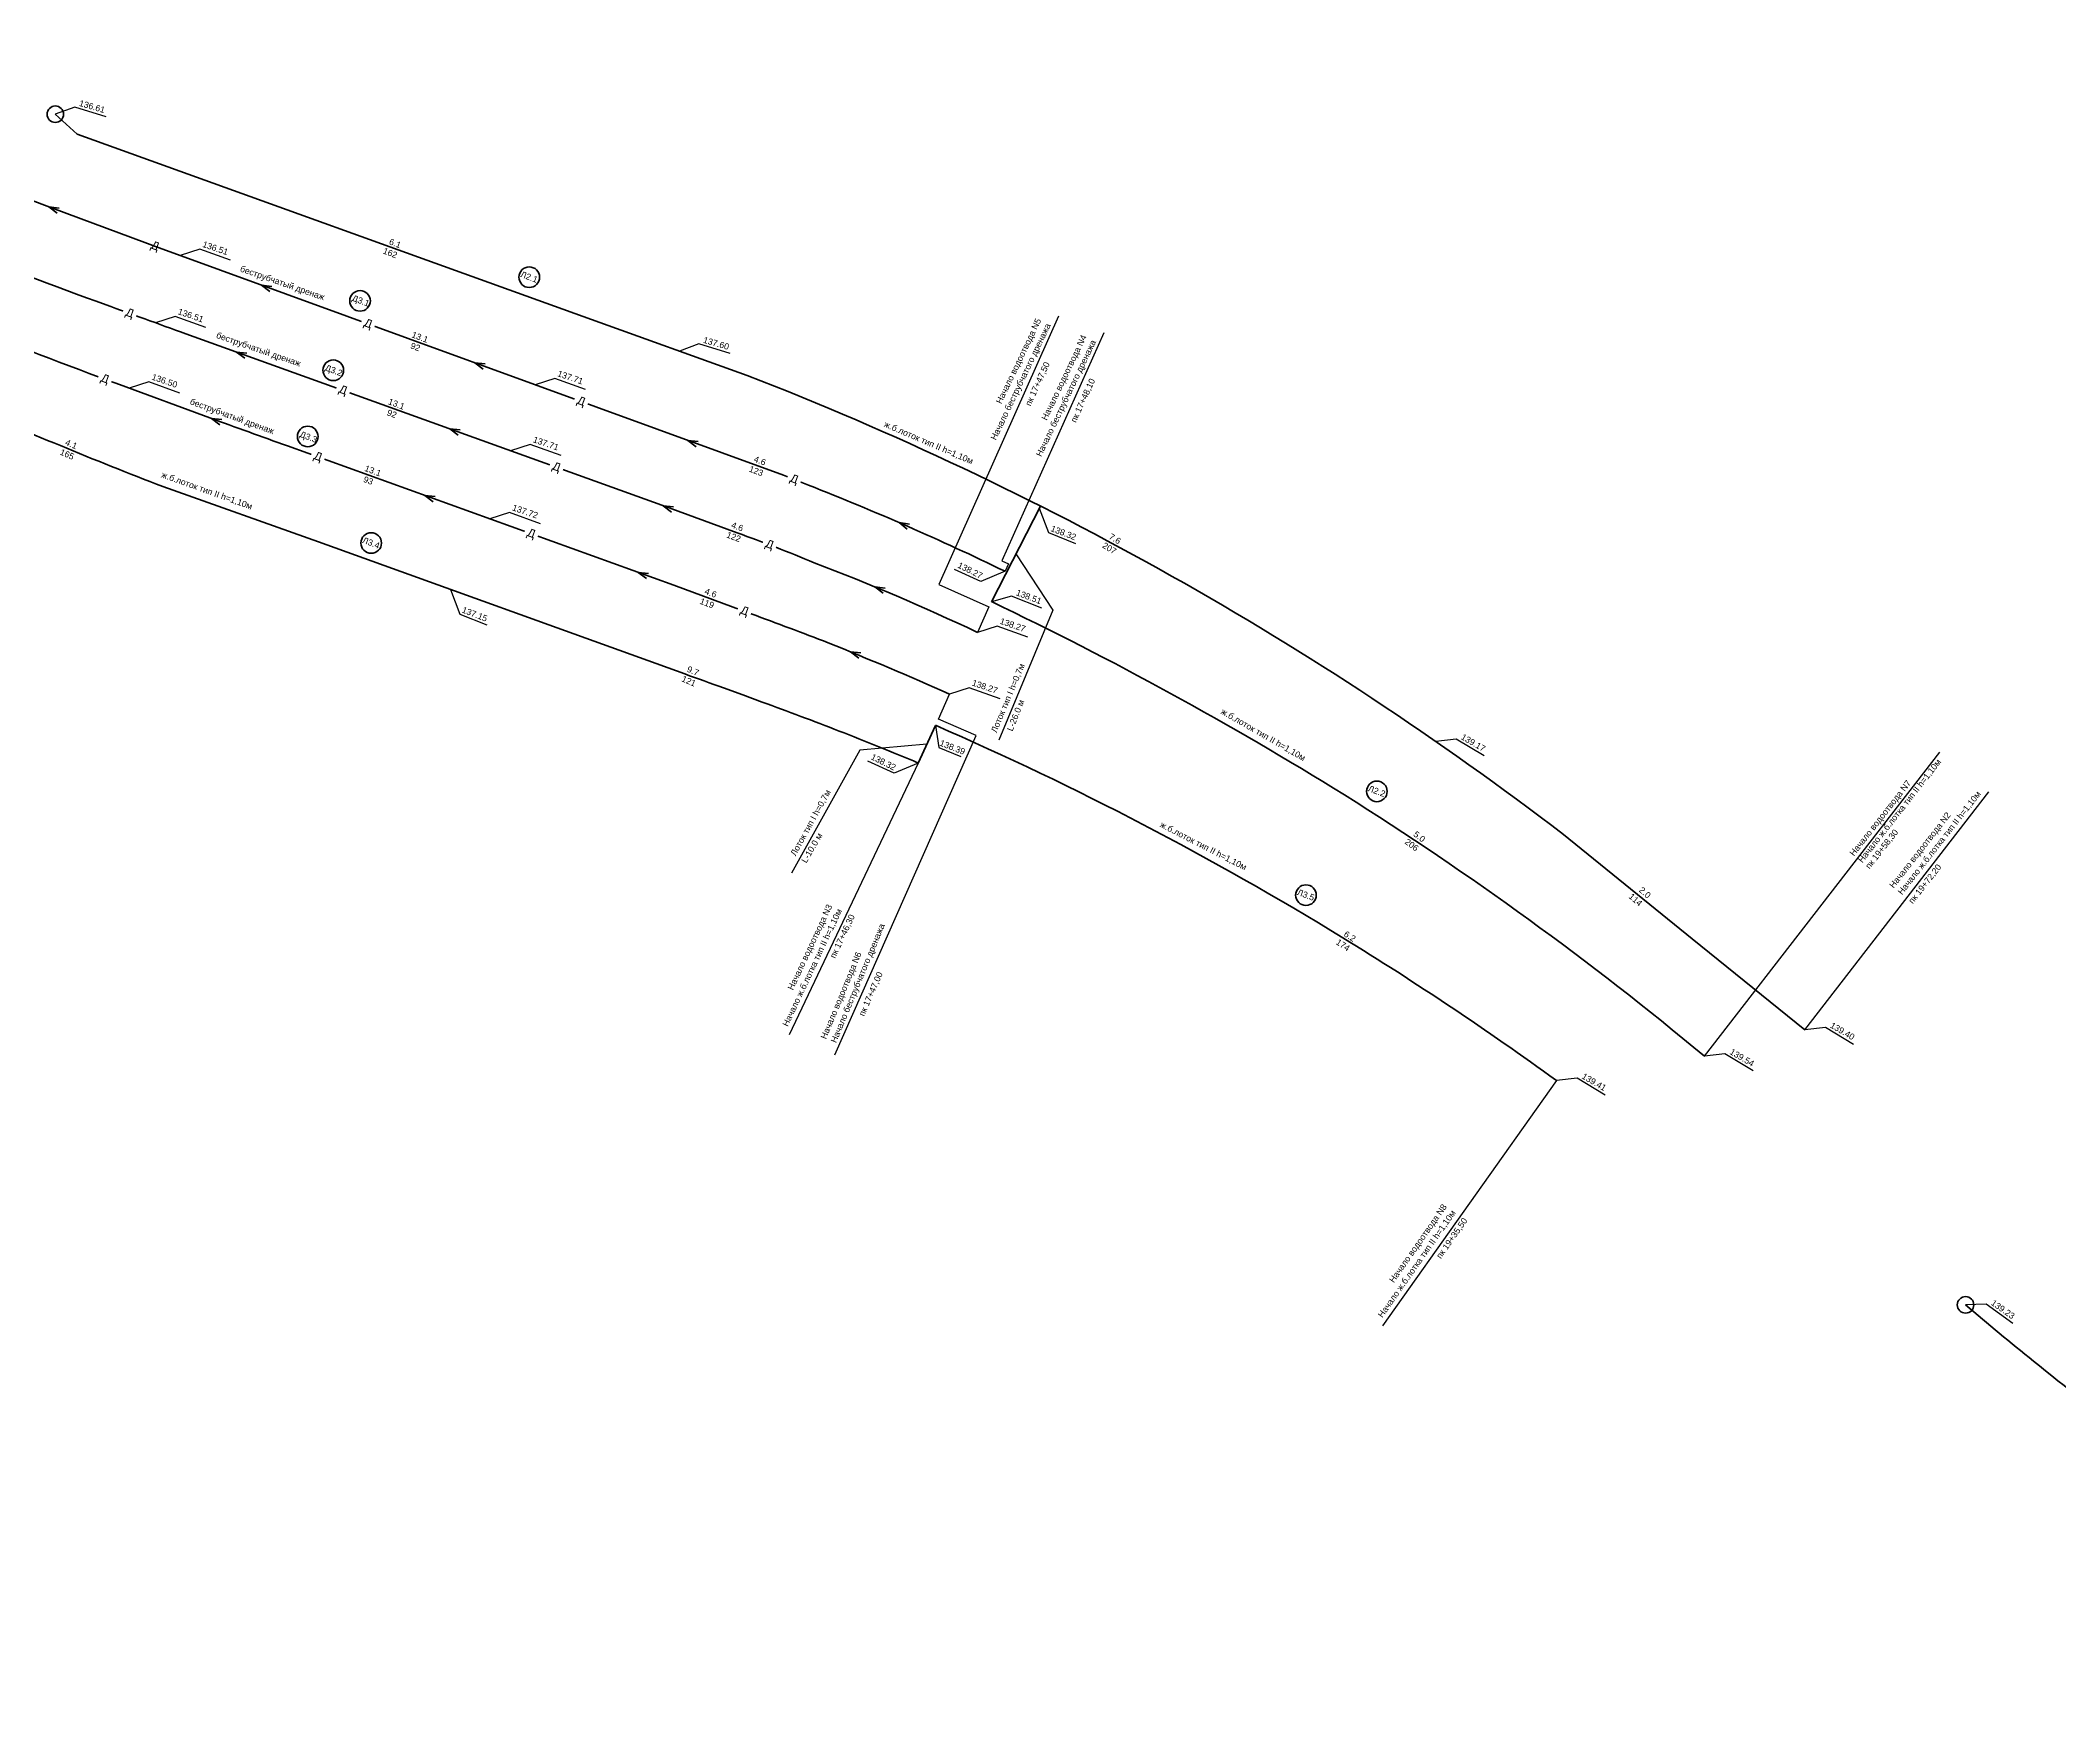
# Model space of a CAD drawing. Extents: x 10897 to 14358, y 7464 to 9324.
# Drawn here: x 11308.2 to 11797.9, y 8787.4 to 9192.2 of the extents above; entities that cross this region are included whole.
import ezdxf

# ---------------------------------------------------------------- set-up
doc = ezdxf.new("R2010")
doc.units = 0
doc.layers.add('ЛОТОК', color=1, linetype='Continuous', lineweight=40)
doc.styles.get("Standard").update_dxf_attribs({"font": 'arial.ttf'})
doc.linetypes.add('LOTOK', pattern='A,7e-05,[1,Лоток,S=1,R=0,X=0,Y=0],-7', length=7.00007)

msp = doc.modelspace()

# ---------------------------------------------------------------- linework, layer by layer
at = {"color": 3, "lineweight": 50}
for centre in [(11311.8, 9174.31), (11775.12, 8885.56)]:
    msp.add_circle(centre, 2, dxfattribs=at)
at = {"color": 5, "lineweight": 50}
for centre in [(11426.75, 9134.79), (11385.71, 9129.04), (11379.22, 9112.22), (11373.03, 9096.16), (11388.42, 9070.32), (11632.34, 9010.09), (11615.14, 8984.93)]:
    msp.add_circle(centre, 2.5, dxfattribs=at)
at = {"layer": 'ЛОТОК', "linetype": 'LOTOK'}
for p, q in [((11538.88, 9056.09), (11550.72, 9079.29)), ((11525.27, 9026.08), (11521.11, 9016.97))]:
    msp.add_line(p, q, dxfattribs=at)
at = {"layer": 'ЛОТОК', "color": 0, "lineweight": 30}
for p, q in [((11521.11, 9016.97), (11489.82, 8951.08)), ((11711.78, 8945.85), (11768.88, 9019.62)), ((11736.13, 8952.28), (11780.78, 9009.96)), ((11675.9, 8939.94), (11633.72, 8880.44))]:
    msp.add_line(p, q, dxfattribs=at)
for points in [[(11324.1, 9173.7), (11316.5, 9176.06), (11311.8, 9174.31)], [(11354.33, 9138.88), (11346.84, 9141.57), (11342.07, 9140.04)], [(11348.35, 9122.56), (11340.87, 9125.25), (11336.09, 9123.72)], [(11555.15, 9125.3), (11526.06, 9060.26), (11538.21, 9054.83), (11535.45, 9048.65)], [(11566.15, 9121.29), (11541.41, 9065.98), (11542.97, 9065.28), (11542.16, 9063.46)], [(11475.47, 9116.26), (11467.87, 9118.62), (11463.16, 9116.87)], [(11342, 9106.7), (11334.52, 9109.4), (11329.74, 9107.87)], [(11440.41, 9107.53), (11432.93, 9110.23), (11428.15, 9108.69)], [(11434.49, 9091.52), (11427.01, 9094.21), (11422.23, 9092.68)], [(11429.45, 9075.01), (11421.97, 9077.71), (11417.19, 9076.17)], [(11550.46, 9078.78), (11552.72, 9072.84), (11559.27, 9070.22)], [(11544.8, 9067.69), (11553.76, 9054.03), (11540.67, 9022.54)], [(11542.15, 9063.46), (11536.3, 9060.98), (11529.88, 9063.9)], [(11407.66, 9059.04), (11409.91, 9053.09), (11416.46, 9050.47)], [(11551.09, 9054.54), (11543.7, 9057.47), (11538.88, 9056.09)], [(11547.72, 9047.48), (11540.23, 9050.18), (11535.45, 9048.65)], [(11500.86, 8946.21), (11535.11, 9023.6), (11526.02, 9027.62), (11528.7, 9033.69)], [(11540.96, 9032.53), (11533.47, 9035.22), (11528.7, 9033.69)], [(11523.19, 9021.52), (11506.92, 9020.07), (11490.35, 8990.26)], [(11525.27, 9026.08), (11526.09, 9020.7), (11531.46, 9018.55)], [(11658.39, 9018.67), (11651.58, 9022.78), (11646.6, 9022.21)], [(11521.11, 9016.97), (11515.26, 9014.49), (11508.84, 9017.41)], [(11747.92, 8948.73), (11741.12, 8952.85), (11736.13, 8952.28)], [(11723.58, 8942.3), (11716.77, 8946.41), (11711.78, 8945.85)], [(11687.69, 8936.39), (11680.88, 8940.51), (11675.9, 8939.94)], [(11786.57, 8881.03), (11780.14, 8885.71), (11775.12, 8885.56)]]:
    msp.add_lwpolyline(points, dxfattribs=at)
at = {"layer": 'ЛОТОК', "linetype": 'LOTOK', "flags": 128}
for points in [[(11736.13, 8952.28), (11708.77, 8974.36), (11677.59, 8999.61, 0.07092), (11479.63, 9110.97), (11441.87, 9124.51), (11317.1, 9169.46), (11311.8, 9174.31)], [(11711.78, 8945.85, 0.033368), (11624.45, 9009.25, 0.02738), (11538.83, 9056.11)], [(11675.9, 8939.94, 0.019473), (11624.11, 8974.57, 0.034876), (11525.27, 9026.11)], [(11899.61, 8787.4, 0.00584), (11880.63, 8802.16, 0.000481), (11872.66, 8808.22), (11833.33, 8838.91), (11820.62, 8848.83), (11815.41, 8852.97, -0.002705), (11791.58, 8871.94, -0.007022), (11775.12, 8885.56)]]:
    msp.add_lwpolyline(points, format="xyb", dxfattribs=at)
at = {"layer": 'ЛОТОК', "ltscale": 2, "flags": 128}
for points in [[(11312.24, 9150.31), (11310.24, 9151.83), (11312.73, 9151.56)], [(11363.85, 9131.32), (11361.85, 9132.83), (11364.35, 9132.57)], [(11357.75, 9115.12), (11355.75, 9116.64), (11358.24, 9116.37)], [(11415.54, 9112.5), (11413.54, 9114.02), (11416.04, 9113.75)], [(11351.68, 9099.01), (11349.68, 9100.53), (11352.17, 9100.27)], [(11409.5, 9096.47), (11407.5, 9097.99), (11409.99, 9097.73)], [(11467.22, 9093.68), (11465.22, 9095.2), (11467.72, 9094.93)], [(11403.41, 9080.34), (11401.41, 9081.86), (11403.91, 9081.59)], [(11461.24, 9077.82), (11459.24, 9079.34), (11461.74, 9079.08)], [(11518.42, 9073.66), (11516.48, 9075.26), (11518.97, 9074.9)], [(11455.16, 9061.69), (11453.16, 9063.21), (11455.66, 9062.95)], [(11512.61, 9058.16), (11510.61, 9059.67), (11513.11, 9059.41)], [(11506.67, 9042.41), (11504.67, 9043.93), (11507.17, 9043.66)]]:
    msp.add_lwpolyline(points, dxfattribs=at)

# ---------------------------------------------------------------- texts
at = {"layer": 'ЛОТОК', "color": 0, "lineweight": 30}
for s, rotation, p in [('136.61', 343.6955, (11317.45, 9176.37)), ('6.1', 338.8092, (11392.59, 9142.82)), ('136.51', 341.1379, (11347.36, 9142.17)), ('162', 338.8092, (11391.12, 9140.6)), ('беструбчатый дренаж', 340.9141, (11356.47, 9136.22)), ('136.51', 341.1379, (11341.39, 9125.85)), ('Начало водоотвода N5', 64.5083, (11541.24, 9103.93)), ('беструбчатый дренаж', 340.9141, (11350.69, 9120.11)), ('13.1', 339.5446, (11398.08, 9120.26)), ('137.60', 343.6955, (11468.81, 9118.93)), ('Начало беструбчатого дренажа', 64.5083, (11539.93, 9095.13)), ('Начало беструбчатого дренажа', 64.5083, (11550.93, 9091.12)), ('Начало водоотвода N4', 64.5083, (11552.25, 9099.93)), ('92', 339.5446, (11397.79, 9117.59)), ('136.50', 341.1379, (11335.04, 9109.99)), ('137.71', 341.1379, (11433.45, 9110.82)), ('пк 17+47,50', 65.5566, (11548.33, 9103.4)), ('пк 17+48,10', 65.5566, (11559.33, 9099.39)), ('беструбчатый дренаж', 340.052, (11344.3, 9104.04)), ('13.1', 339.5446, (11392.38, 9104.04)), ('92', 339.5446, (11392.09, 9101.37)), (' ж.б.лоток тип II h=1,10м', 336.6826, (11512.12, 9098.82)), ('4.1', 336.7058, (11314.04, 9094.18)), ('137.71', 341.1379, (11427.53, 9094.81)), ('165', 336.7058, (11312.76, 9091.84)), ('4.6', 339.5446, (11481.07, 9090.1)), (' ж.б.лоток тип II h=1,10м', 340.194, (11336.83, 9086.49)), ('93', 339.5446, (11386.38, 9085.19)), ('13.1', 339.5446, (11386.67, 9087.85)), ('123', 339.5446, (11479.9, 9087.7)), ('137.72', 341.1379, (11422.49, 9078.3)), ('4.6', 339.5446, (11475.61, 9074.11)), ('122', 339.5446, (11474.44, 9071.72)), ('138.32', 338.8343, (11553.08, 9073.27)), ('207', 328.7058, (11565.59, 9069.32)), ('7.6', 328.7058, (11567.18, 9071.46)), ('138.27', 333.699, (11530.5, 9064.43)), ('119', 339.5446, (11467.97, 9055.63)), ('4.6', 339.5446, (11469.13, 9058.03)), ('138.51', 339.2986, (11544.67, 9057.71)), ('137.15', 338.8343, (11410.27, 9053.52)), ('138.27', 341.1379, (11540.75, 9050.78)), ('Лоток тип I h=0,7м', 67.2096, (11540.06, 9024.18)), ('121', 336.7058, (11463.56, 9036.84)), ('9.7', 336.7058, (11464.84, 9039.18)), ('138.27', 341.1379, (11533.99, 9035.82)), ('L-26.0 м', 68.4534, (11543.95, 9024.54)), (' ж.б.лоток тип II h=1,10м', 329.9722, (11593.83, 9029.32)), ('138.39', 338.8343, (11526.14, 9021.24)), ('139.17', 329.8073, (11652.57, 9022.86)), ('138.32', 333.699, (11509.46, 9017.94)), ('Начало ж.б.лотка тип II h=1,10м', 51.9225, (11750.08, 8992.65)), ('Начало водоотвода N7', 51.9225, (11748.04, 8994.27)), ('Лоток тип I h=0,7м', 61.1553, (11491.32, 8994.29)), ('Начало ж.б.лотка тип II h=1,10м', 51.9225, (11759.71, 8984.88)), (' ж.б.лоток тип II h=1,10м', 332.7897, (11579.05, 9001.81)), ('Начало водоотвода N2', 51.9225, (11757.67, 8986.49)), ('L-10.0 м', 59.9115, (11493.95, 8992.57)), ('206', 323.4397, (11638.93, 8997.55)), ('5.0', 323.4397, (11641.04, 8999.38)), ('пк 19+58,30', 51.9225, (11751.85, 8991.15)), ('пк 19+72,20', 51.9225, (11762.32, 8982.71)), ('Начало водоотвода N3', 64.9345, (11490.71, 8961.75)), ('114', 319.0333, (11693.27, 8984.39)), ('2.0', 319.0333, (11695.77, 8985.92)), ('Начало ж.б.лотка тип II h=1,10м', 64.9345, (11489.46, 8952.93)), ('Начало беструбчатого дренажа', 67.5207, (11501.18, 8948.97)), ('пк 17+46,30', 64.9345, (11500.94, 8969.46)), ('174', 326.9466, (11622.24, 8973.14)), ('6.2', 326.9466, (11624.15, 8975.1)), ('Начало водоотвода N6', 67.5207, (11498.74, 8949.87)), ('пк 17+47,00', 66.4724, (11507.98, 8955.43)), ('139.40', 329.8073, (11742.11, 8952.92)), ('139.54', 329.8073, (11717.76, 8946.49)), ('139.41', 329.8073, (11681.88, 8940.58)), ('Начало водоотвода N8', 55.0082, (11636.43, 8890.79)), ('Начало ж.б.лотка тип II h=1,10м', 55.0082, (11633.68, 8882.32)), ('пк 19+35,50', 55.0082, (11647.84, 8896.63)), ('139.23', 324.9902, (11781.13, 8885.7))]:
    msp.add_text(s, height=1.5, rotation=rotation, dxfattribs=at).set_placement(p)
at = {"layer": 'ЛОТОК', "color": 5, "lineweight": 30}
for s, p in [('Л2.1', (11424.46, 9134.9)), ('Д3.1', (11383.61, 9129.15)), ('Д3.2', (11377.05, 9112.25)), ('Д3.3', (11370.93, 9096.12)), ('Л3.4', (11386.13, 9070.42)), ('Л2.2', (11630.05, 9010.2)), ('Л3.5', (11612.85, 8985.04))]:
    msp.add_text(s, height=1.5, rotation=339.3292, dxfattribs=at).set_placement(p)

# ---------------------------------------------------------------- next in the draw order: texts
at = {"layer": 'ЛОТОК', "ltscale": 2, "insert": (11336.38, 9143.38), "char_height": 2, "attachment_point": 2, "rotation": 339.5873, "bg_fill": 3, "box_fill_scale": 1.2, "bg_fill_color": 256, "bg_fill_transparency": 0}
msp.add_mtext_dynamic_manual_height_columns('Д', width=2.5767, gutter_width=12.5, heights=[0], dxfattribs=at)

# ---------------------------------------------------------------- next in the draw order: linework, layer by layer
at = {"layer": 'ЛОТОК', "ltscale": 2, "flags": 128}
for points in [[(11202.95, 9192.22), (11215.53, 9187.52), (11269.4, 9167.21), (11311.1, 9151.5), (11337.03, 9141.88), (11488.44, 9086.74), (11494.47, 9084.36, -0.019286), (11542.15, 9063.46)], [(11196.01, 9177.48), (11268.16, 9149.3), (11276.91, 9146.02, 0.000938), (11286.23, 9142.37, 0.007553), (11324.1, 9128.08, 0.000938), (11333.5, 9124.66, 0.000317), (11343.44, 9121.07), (11458.91, 9079.46), (11477.18, 9072.78, -0.013345), (11495.85, 9065.54, -0.019675), (11535.45, 9048.65)], [(11190.12, 9164.98), (11232.59, 9146.96, -0.005439), (11250.16, 9139.59, 0.013465), (11327.34, 9108.75), (11349.3, 9100.67, 0.000938), (11358.71, 9097.25, 0.000312), (11368.12, 9093.85), (11461.83, 9060.09), (11480.58, 9053.15, -0.001953), (11489.94, 9049.67, -0.002734), (11499.25, 9046.11, -0.009922), (11528.7, 9033.69)]]:
    msp.add_lwpolyline(points, format="xyb", dxfattribs=at)
at = {"layer": 'ЛОТОК', "linetype": 'LOTOK', "flags": 128}
msp.add_lwpolyline([(11521.12, 9016.97, 0.006514), (11501.9, 9024.73, 0.002734), (11492.6, 9028.28, 0.001953), (11483.26, 9031.75), (11478.57, 9033.47), (11473.88, 9035.17, 0.000391), (11464.48, 9038.56), (11375.66, 9070.57), (11337.89, 9084.03, -0.013319), (11288.44, 9104.5), (11252.21, 9121.66), (11206.72, 9143.03, 0.000321), (11197.43, 9147.39, 0.001017), (11187.62, 9151.96, 0.001191), (11184.63, 9153.33)], format="xyb", dxfattribs=at)

# ---------------------------------------------------------------- next in the draw order: texts
at = {"layer": 'ЛОТОК', "ltscale": 2, "char_height": 2, "attachment_point": 2, "rotation": 339.5873, "bg_fill": 3, "box_fill_scale": 1.2, "bg_fill_color": 256, "bg_fill_transparency": 0}
for insert in [(11330.24, 9127.1), (11388.06, 9124.55), (11324.23, 9111.16), (11381.99, 9108.44), (11439.75, 9105.73), (11375.9, 9092.31), (11433.74, 9089.79), (11491.4, 9086.84), (11427.65, 9073.66), (11485.43, 9070.99), (11479.35, 9054.87)]:
    msp.add_mtext_dynamic_manual_height_columns('Д', width=2.5767, gutter_width=12.5, heights=[0], dxfattribs=dict(at, insert=insert))

doc.saveas('drawing.dxf')
